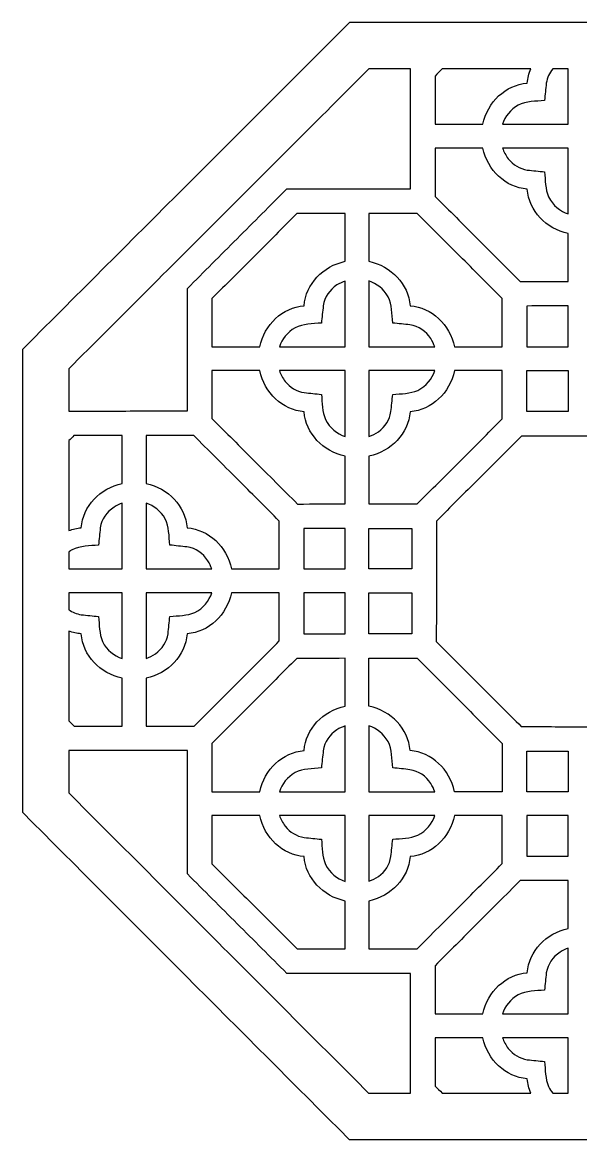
# Model space of a CAD drawing. Header units: centimetres. Extents: x -18.55 to -10.63, y 0.32 to 8.23.
# Drawn here: x -18.55 to -14.59, y 0.32 to 8.23 of the extents above; entities that cross this region are included whole.
import ezdxf

# ---------------------------------------------------------------- set-up
doc = ezdxf.new("R2010")
doc.units = ezdxf.units.CM
doc.header["$MEASUREMENT"] = 0
doc.layers.add('layer 1', color=7, linetype='Continuous')

msp = doc.modelspace()

# ---------------------------------------------------------------- linework, layer by layer
at = {"layer": 'layer 1', "color": 250}
msp.add_open_spline([(-12.94952, 8.23055), (-12.17707, 7.45756), (-11.40462, 6.68464), (-10.63223, 5.91165), (-10.63223, 5.91165), (-10.63243, 5.36529), (-10.63261, 4.8189), (-10.63279, 4.27255), (-10.63279, 4.27255), (-10.63299, 3.72614), (-10.6332, 3.1798), (-10.63336, 2.63343), (-10.63336, 2.63343), (-11.40634, 1.86099), (-12.17927, 1.08853), (-12.95224, 0.31615), (-12.95224, 0.31615), (-13.49862, 0.31635), (-14.045, 0.31653), (-14.59135, 0.3167), (-14.59135, 0.3167), (-15.13777, 0.31691), (-15.68411, 0.31712), (-16.23046, 0.31727), (-16.23046, 0.31727), (-17.00292, 1.09026), (-17.77537, 1.86319), (-18.54775, 2.63616), (-18.54775, 2.63616), (-18.54756, 3.18253), (-18.54736, 3.72891), (-18.54721, 4.27526), (-18.54721, 4.27526), (-18.54698, 4.82169), (-18.54679, 5.36802), (-18.54664, 5.91437), (-18.54664, 5.91437), (-17.77364, 6.68684), (-17.00072, 7.45929), (-16.22773, 8.23167), (-16.22773, 8.23167), (-15.68137, 8.23147), (-15.13498, 8.23128), (-14.58864, 8.23112), (-14.58864, 8.23112), (-14.04222, 8.23089), (-13.49588, 8.23071), (-12.94952, 8.23055)], degree=3, knots=[0, 0, 0, 0, 0.0769231, 0.0769231, 0.0769231, 0.0769231, 0.1538462, 0.1538462, 0.1538462, 0.1538462, 0.2307692, 0.2307692, 0.2307692, 0.2307692, 0.3076923, 0.3076923, 0.3076923, 0.3076923, 0.3846154, 0.3846154, 0.3846154, 0.3846154, 0.4615385, 0.4615385, 0.4615385, 0.4615385, 0.5384615, 0.5384615, 0.5384615, 0.5384615, 0.6153846, 0.6153846, 0.6153846, 0.6153846, 0.6923077, 0.6923077, 0.6923077, 0.6923077, 0.7692308, 0.7692308, 0.7692308, 0.7692308, 0.8461538, 0.8461538, 0.8461538, 0.8461538, 1, 1, 1, 1], dxfattribs=at)
at = {"layer": 'layer 1', "color": 7}
for points, knots in [([(-18.21742, 5.47809), (-18.21742, 5.578), (-18.21742, 5.67794), (-18.21739, 5.77792), (-18.21739, 5.77792), (-17.86309, 6.13195), (-17.50878, 6.48601), (-17.15444, 6.84014), (-17.15444, 6.84014), (-16.80013, 7.19417), (-16.44579, 7.54824), (-16.09146, 7.90233), (-16.09146, 7.90233), (-15.99314, 7.90228), (-15.89479, 7.90225), (-15.79645, 7.9022), (-15.79645, 7.9022), (-15.79643, 7.74309), (-15.7964, 7.58398), (-15.79637, 7.42486), (-15.79637, 7.42486), (-15.79629, 7.30044), (-15.79623, 7.17596), (-15.79616, 7.05155), (-15.79616, 7.05155), (-15.92249, 7.05151), (-16.04884, 7.05151), (-16.17523, 7.05147), (-16.17523, 7.05147), (-16.34127, 7.05139), (-16.50742, 7.05129), (-16.67351, 7.05117), (-16.67351, 7.05117), (-16.7909, 6.93372), (-16.90831, 6.81626), (-17.02569, 6.69881), (-17.02569, 6.69881), (-17.14315, 6.58133), (-17.26049, 6.46386), (-17.37792, 6.34638), (-17.37792, 6.34638), (-17.37788, 6.18027), (-17.37783, 6.01414), (-17.37778, 5.84802), (-17.37778, 5.84802), (-17.3777, 5.72481), (-17.37761, 5.60165), (-17.37757, 5.47844), (-17.37757, 5.47844), (-17.50357, 5.47839), (-17.62955, 5.47834), (-17.75555, 5.47829), (-17.75555, 5.47829), (-17.90956, 5.47821), (-18.06351, 5.47813), (-18.21742, 5.47809)], [0, 0, 0, 0, 0.0666667, 0.0666667, 0.0666667, 0.0666667, 0.1333333, 0.1333333, 0.1333333, 0.1333333, 0.2, 0.2, 0.2, 0.2, 0.2666667, 0.2666667, 0.2666667, 0.2666667, 0.3333333, 0.3333333, 0.3333333, 0.3333333, 0.4, 0.4, 0.4, 0.4, 0.4666667, 0.4666667, 0.4666667, 0.4666667, 0.5333333, 0.5333333, 0.5333333, 0.5333333, 0.6, 0.6, 0.6, 0.6, 0.6666667, 0.6666667, 0.6666667, 0.6666667, 0.7333333, 0.7333333, 0.7333333, 0.7333333, 0.8, 0.8, 0.8, 0.8, 0.8666667, 0.8666667, 0.8666667, 0.8666667, 1, 1, 1, 1]), ([(-15.57141, 7.90215), (-15.36227, 7.90209), (-15.15309, 7.90196), (-14.94389, 7.90193), (-14.94389, 7.90193), (-14.95732, 7.87021), (-14.96589, 7.8362), (-14.96872, 7.80081), (-14.96872, 7.80081), (-15.12293, 7.78853), (-15.2499, 7.66775), (-15.28362, 7.50946), (-15.28362, 7.50946), (-15.39649, 7.50946), (-15.50938, 7.50946), (-15.6223, 7.50946), (-15.6223, 7.50946), (-15.62233, 7.62331), (-15.62233, 7.73722), (-15.62235, 7.85117), (-15.62235, 7.85117), (-15.60543, 7.86813), (-15.58844, 7.88514), (-15.57141, 7.90215)], [0, 0, 0, 0, 0.1428571, 0.1428571, 0.1428571, 0.1428571, 0.2857143, 0.2857143, 0.2857143, 0.2857143, 0.4285714, 0.4285714, 0.4285714, 0.4285714, 0.5714286, 0.5714286, 0.5714286, 0.5714286, 0.7142857, 0.7142857, 0.7142857, 0.7142857, 1, 1, 1, 1]), ([(-14.78746, 7.90192), (-14.75079, 7.90188), (-14.71408, 7.90187), (-14.67744, 7.90187), (-14.67744, 7.90187), (-14.67744, 7.77104), (-14.67744, 7.6402), (-14.67744, 7.50946), (-14.67744, 7.50946), (-14.83304, 7.50946), (-14.98867, 7.50946), (-15.14434, 7.50946), (-15.14434, 7.50946), (-15.12603, 7.56467), (-15.08874, 7.61355), (-15.03287, 7.64464), (-15.03287, 7.64464), (-14.97449, 7.67348), (-14.91029, 7.67162), (-14.84611, 7.67848), (-14.84611, 7.67848), (-14.8419, 7.71898), (-14.83766, 7.75949), (-14.8334, 7.80002), (-14.8334, 7.80002), (-14.82706, 7.84001), (-14.81128, 7.8735), (-14.78746, 7.90192)], [0, 0, 0, 0, 0.125, 0.125, 0.125, 0.125, 0.25, 0.25, 0.25, 0.25, 0.375, 0.375, 0.375, 0.375, 0.5, 0.5, 0.5, 0.5, 0.625, 0.625, 0.625, 0.625, 0.75, 0.75, 0.75, 0.75, 1, 1, 1, 1]), ([(-15.62224, 7.34121), (-15.50932, 7.34121), (-15.39649, 7.34121), (-15.28359, 7.34121), (-15.28359, 7.34121), (-15.24977, 7.18291), (-15.12289, 7.06211), (-14.96883, 7.04986), (-14.96883, 7.04986), (-14.95655, 6.89566), (-14.83578, 6.76871), (-14.67744, 6.73498), (-14.67744, 6.73498), (-14.67744, 6.62209), (-14.67744, 6.50916), (-14.67744, 6.39633), (-14.67744, 6.39633), (-14.79139, 6.39629), (-14.90525, 6.39624), (-15.01925, 6.3962), (-15.01925, 6.3962), (-15.1197, 6.49661), (-15.22015, 6.59702), (-15.32065, 6.69744), (-15.32065, 6.69744), (-15.42109, 6.79787), (-15.52156, 6.8983), (-15.62203, 6.99874), (-15.62203, 6.99874), (-15.62209, 7.11288), (-15.62218, 7.22703), (-15.62224, 7.34121)], [0, 0, 0, 0, 0.1111111, 0.1111111, 0.1111111, 0.1111111, 0.2222222, 0.2222222, 0.2222222, 0.2222222, 0.3333333, 0.3333333, 0.3333333, 0.3333333, 0.4444444, 0.4444444, 0.4444444, 0.4444444, 0.5555556, 0.5555556, 0.5555556, 0.5555556, 0.6666667, 0.6666667, 0.6666667, 0.6666667, 0.7777778, 0.7777778, 0.7777778, 0.7777778, 1, 1, 1, 1]), ([(-15.14345, 7.34121), (-14.9881, 7.34121), (-14.83277, 7.34121), (-14.67744, 7.34121), (-14.67744, 7.34121), (-14.67744, 7.18555), (-14.67744, 7.02989), (-14.67744, 6.87431), (-14.67744, 6.87431), (-14.73587, 6.89352), (-14.78699, 6.93392), (-14.81716, 6.99466), (-14.81716, 6.99466), (-14.84134, 7.05033), (-14.84007, 7.11278), (-14.84633, 7.17236), (-14.84633, 7.17236), (-14.8869, 7.17661), (-14.92746, 7.18086), (-14.9681, 7.18509), (-14.9681, 7.18509), (-15.02471, 7.19417), (-15.06706, 7.22134), (-15.10349, 7.26522), (-15.10349, 7.26522), (-15.12121, 7.28868), (-15.13444, 7.31443), (-15.14345, 7.34121)], [0, 0, 0, 0, 0.125, 0.125, 0.125, 0.125, 0.25, 0.25, 0.25, 0.25, 0.375, 0.375, 0.375, 0.375, 0.5, 0.5, 0.5, 0.5, 0.625, 0.625, 0.625, 0.625, 0.75, 0.75, 0.75, 0.75, 1, 1, 1, 1]), ([(-16.25884, 6.87735), (-16.25884, 6.76446), (-16.25884, 6.6516), (-16.25884, 6.53878), (-16.25884, 6.53878), (-16.41718, 6.50503), (-16.53789, 6.37803), (-16.5501, 6.22395), (-16.5501, 6.22395), (-16.70435, 6.21166), (-16.8313, 6.0909), (-16.86504, 5.93258), (-16.86504, 5.93258), (-16.97796, 5.93258), (-17.09081, 5.93258), (-17.20372, 5.93258), (-17.20372, 5.93258), (-17.20377, 6.04648), (-17.20379, 6.16037), (-17.20383, 6.27432), (-17.20383, 6.27432), (-17.10341, 6.37479), (-17.00298, 6.47527), (-16.90254, 6.57573), (-16.90254, 6.57573), (-16.80213, 6.67619), (-16.70178, 6.77667), (-16.60137, 6.87716), (-16.60137, 6.87716), (-16.48717, 6.87721), (-16.37305, 6.87729), (-16.25884, 6.87735)], [0, 0, 0, 0, 0.1111111, 0.1111111, 0.1111111, 0.1111111, 0.2222222, 0.2222222, 0.2222222, 0.2222222, 0.3333333, 0.3333333, 0.3333333, 0.3333333, 0.4444444, 0.4444444, 0.4444444, 0.4444444, 0.5555556, 0.5555556, 0.5555556, 0.5555556, 0.6666667, 0.6666667, 0.6666667, 0.6666667, 0.7777778, 0.7777778, 0.7777778, 0.7777778, 1, 1, 1, 1]), ([(-15.14588, 5.93258), (-15.19063, 5.93258), (-15.23535, 5.93258), (-15.28013, 5.93258), (-15.28013, 5.93258), (-15.34824, 5.93258), (-15.41634, 5.93258), (-15.48442, 5.93258), (-15.48442, 5.93258), (-15.51822, 6.09088), (-15.64512, 6.2116), (-15.79923, 6.22382), (-15.79923, 6.22382), (-15.81155, 6.37803), (-15.93234, 6.50504), (-16.09066, 6.53878), (-16.09066, 6.53878), (-16.09066, 6.6516), (-16.09066, 6.7645), (-16.09066, 6.87739), (-16.09066, 6.87739), (-15.97668, 6.87742), (-15.86279, 6.87745), (-15.7489, 6.87749), (-15.7489, 6.87749), (-15.6484, 6.77713), (-15.54793, 6.6767), (-15.44744, 6.57627), (-15.44744, 6.57627), (-15.34696, 6.47585), (-15.24649, 6.37542), (-15.14602, 6.275), (-15.14602, 6.275), (-15.14594, 6.16088), (-15.14589, 6.04669), (-15.14588, 5.93258)], [0, 0, 0, 0, 0.1, 0.1, 0.1, 0.1, 0.2, 0.2, 0.2, 0.2, 0.3, 0.3, 0.3, 0.3, 0.4, 0.4, 0.4, 0.4, 0.5, 0.5, 0.5, 0.5, 0.6, 0.6, 0.6, 0.6, 0.7, 0.7, 0.7, 0.7, 0.8, 0.8, 0.8, 0.8, 1, 1, 1, 1]), ([(-16.25884, 6.3986), (-16.25884, 6.24329), (-16.25884, 6.0879), (-16.25884, 5.93258), (-16.25884, 5.93258), (-16.4145, 5.93258), (-16.57012, 5.93258), (-16.72574, 5.93258), (-16.72574, 5.93258), (-16.70745, 5.98778), (-16.67018, 6.0367), (-16.61426, 6.06779), (-16.61426, 6.06779), (-16.55589, 6.09662), (-16.49178, 6.09478), (-16.42752, 6.10161), (-16.42752, 6.10161), (-16.4233, 6.14213), (-16.41909, 6.18265), (-16.41486, 6.2232), (-16.41486, 6.2232), (-16.40469, 6.28721), (-16.37026, 6.33472), (-16.31733, 6.37114), (-16.31733, 6.37114), (-16.29869, 6.38272), (-16.27909, 6.3919), (-16.25884, 6.3986)], [0, 0, 0, 0, 0.125, 0.125, 0.125, 0.125, 0.25, 0.25, 0.25, 0.25, 0.375, 0.375, 0.375, 0.375, 0.5, 0.5, 0.5, 0.5, 0.625, 0.625, 0.625, 0.625, 0.75, 0.75, 0.75, 0.75, 1, 1, 1, 1]), ([(-15.62466, 5.93258), (-15.77997, 5.93258), (-15.93526, 5.93258), (-16.09066, 5.93258), (-16.09066, 5.93258), (-16.09066, 6.08816), (-16.09066, 6.24378), (-16.09066, 6.39943), (-16.09066, 6.39943), (-16.03532, 6.38115), (-15.98653, 6.34377), (-15.95535, 6.28796), (-15.95535, 6.28796), (-15.92659, 6.22961), (-15.92844, 6.16564), (-15.92155, 6.10145), (-15.92155, 6.10145), (-15.88106, 6.09714), (-15.8406, 6.09278), (-15.8001, 6.0885), (-15.8001, 6.0885), (-15.73603, 6.07833), (-15.6885, 6.04399), (-15.65206, 5.99098), (-15.65206, 5.99098), (-15.64045, 5.97238), (-15.63136, 5.95272), (-15.62466, 5.93258)], [0, 0, 0, 0, 0.125, 0.125, 0.125, 0.125, 0.25, 0.25, 0.25, 0.25, 0.375, 0.375, 0.375, 0.375, 0.5, 0.5, 0.5, 0.5, 0.625, 0.625, 0.625, 0.625, 0.75, 0.75, 0.75, 0.75, 1, 1, 1, 1]), ([(-14.97178, 5.93258), (-14.97182, 6.02907), (-14.97183, 6.12561), (-14.9719, 6.22213), (-14.9719, 6.22213), (-14.87375, 6.22218), (-14.77556, 6.22222), (-14.67744, 6.22226), (-14.67744, 6.22226), (-14.67744, 6.12566), (-14.67744, 6.0291), (-14.67744, 5.93258), (-14.67744, 5.93258), (-14.77556, 5.93258), (-14.87363, 5.93258), (-14.97178, 5.93258)], [0, 0, 0, 0, 0.2, 0.2, 0.2, 0.2, 0.4, 0.4, 0.4, 0.4, 0.6, 0.6, 0.6, 0.6, 1, 1, 1, 1]), ([(-16.59774, 4.81941), (-16.70005, 4.9217), (-16.80238, 5.02398), (-16.90473, 5.12625), (-16.90473, 5.12625), (-17.00437, 5.22579), (-17.10391, 5.32528), (-17.20346, 5.42478), (-17.20346, 5.42478), (-17.20349, 5.53796), (-17.20358, 5.65114), (-17.20364, 5.76431), (-17.20364, 5.76431), (-17.09078, 5.76431), (-16.97791, 5.76431), (-16.865, 5.76431), (-16.865, 5.76431), (-16.83123, 5.60603), (-16.70432, 5.48526), (-16.55025, 5.473), (-16.55025, 5.473), (-16.53797, 5.31882), (-16.41721, 5.19187), (-16.25884, 5.15813), (-16.25884, 5.15813), (-16.25884, 5.1208), (-16.25884, 5.08346), (-16.25884, 5.0462), (-16.25884, 5.0462), (-16.25884, 4.97062), (-16.25884, 4.89505), (-16.25884, 4.81945), (-16.25884, 4.81945), (-16.37186, 4.81944), (-16.48479, 4.81941), (-16.59774, 4.81941)], [0, 0, 0, 0, 0.1, 0.1, 0.1, 0.1, 0.2, 0.2, 0.2, 0.2, 0.3, 0.3, 0.3, 0.3, 0.4, 0.4, 0.4, 0.4, 0.5, 0.5, 0.5, 0.5, 0.6, 0.6, 0.6, 0.6, 0.7, 0.7, 0.7, 0.7, 0.8, 0.8, 0.8, 0.8, 1, 1, 1, 1]), ([(-16.72489, 5.76431), (-16.56954, 5.76431), (-16.4142, 5.76431), (-16.25884, 5.76431), (-16.25884, 5.76431), (-16.25884, 5.60872), (-16.25884, 5.45311), (-16.25884, 5.29743), (-16.25884, 5.29743), (-16.31725, 5.31672), (-16.3684, 5.35704), (-16.39863, 5.41785), (-16.39863, 5.41785), (-16.42281, 5.47355), (-16.4215, 5.53594), (-16.42769, 5.59555), (-16.42769, 5.59555), (-16.46832, 5.5998), (-16.50887, 5.60408), (-16.54945, 5.60831), (-16.54945, 5.60831), (-16.60608, 5.61732), (-16.64847, 5.6445), (-16.68488, 5.68842), (-16.68488, 5.68842), (-16.7026, 5.71186), (-16.71587, 5.73754), (-16.72489, 5.76431)], [0, 0, 0, 0, 0.125, 0.125, 0.125, 0.125, 0.25, 0.25, 0.25, 0.25, 0.375, 0.375, 0.375, 0.375, 0.5, 0.5, 0.5, 0.5, 0.625, 0.625, 0.625, 0.625, 0.75, 0.75, 0.75, 0.75, 1, 1, 1, 1]), ([(-16.09066, 4.81954), (-16.09066, 4.8951), (-16.09066, 4.97064), (-16.09066, 5.0462), (-16.09066, 5.0462), (-16.09066, 5.08348), (-16.09066, 5.12081), (-16.09066, 5.15818), (-16.09066, 5.15818), (-15.93238, 5.19198), (-15.81162, 5.31876), (-15.79939, 5.47295), (-15.79939, 5.47295), (-15.64512, 5.4852), (-15.51822, 5.606), (-15.48442, 5.76431), (-15.48442, 5.76431), (-15.41631, 5.76431), (-15.34824, 5.76431), (-15.28013, 5.76431), (-15.28013, 5.76431), (-15.23535, 5.76431), (-15.19059, 5.76431), (-15.14583, 5.76431), (-15.14583, 5.76431), (-15.14573, 5.65041), (-15.14569, 5.53651), (-15.14568, 5.42253), (-15.14568, 5.42253), (-15.24612, 5.32207), (-15.34652, 5.2216), (-15.44693, 5.12114), (-15.44693, 5.12114), (-15.54736, 5.02068), (-15.64775, 4.92022), (-15.74818, 4.81974), (-15.74818, 4.81974), (-15.86234, 4.81967), (-15.97649, 4.8196), (-16.09066, 4.81954)], [0, 0, 0, 0, 0.0909091, 0.0909091, 0.0909091, 0.0909091, 0.1818182, 0.1818182, 0.1818182, 0.1818182, 0.2727273, 0.2727273, 0.2727273, 0.2727273, 0.3636364, 0.3636364, 0.3636364, 0.3636364, 0.4545455, 0.4545455, 0.4545455, 0.4545455, 0.5454545, 0.5454545, 0.5454545, 0.5454545, 0.6363636, 0.6363636, 0.6363636, 0.6363636, 0.7272727, 0.7272727, 0.7272727, 0.7272727, 0.8181818, 0.8181818, 0.8181818, 0.8181818, 1, 1, 1, 1]), ([(-16.09066, 5.29832), (-16.09066, 5.45371), (-16.09066, 5.60899), (-16.09066, 5.76431), (-16.09066, 5.76431), (-15.93504, 5.76431), (-15.77939, 5.76431), (-15.62378, 5.76431), (-15.62378, 5.76431), (-15.64305, 5.70584), (-15.68344, 5.65473), (-15.74411, 5.62461), (-15.74411, 5.62461), (-15.79989, 5.60042), (-15.86217, 5.6017), (-15.92179, 5.59544), (-15.92179, 5.59544), (-15.92608, 5.5549), (-15.93036, 5.51439), (-15.93463, 5.47381), (-15.93463, 5.47381), (-15.94428, 5.41342), (-15.97478, 5.36839), (-16.02328, 5.33182), (-16.02328, 5.33182), (-16.04438, 5.31734), (-16.06712, 5.3062), (-16.09066, 5.29832)], [0, 0, 0, 0, 0.125, 0.125, 0.125, 0.125, 0.25, 0.25, 0.25, 0.25, 0.375, 0.375, 0.375, 0.375, 0.5, 0.5, 0.5, 0.5, 0.625, 0.625, 0.625, 0.625, 0.75, 0.75, 0.75, 0.75, 1, 1, 1, 1]), ([(-14.9716, 5.47389), (-14.87357, 5.47385), (-14.77552, 5.47385), (-14.67744, 5.47383), (-14.67744, 5.47383), (-14.67744, 5.57064), (-14.67744, 5.66748), (-14.67744, 5.76431), (-14.67744, 5.76431), (-14.77552, 5.76431), (-14.87363, 5.76431), (-14.97174, 5.76431), (-14.97174, 5.76431), (-14.9717, 5.66751), (-14.9716, 5.57068), (-14.9716, 5.47389)], [0, 0, 0, 0, 0.2, 0.2, 0.2, 0.2, 0.4, 0.4, 0.4, 0.4, 0.6, 0.6, 0.6, 0.6, 1, 1, 1, 1]), ([(-18.21778, 4.6315), (-18.21771, 4.84375), (-18.21764, 5.05593), (-18.21757, 5.26812), (-18.21757, 5.26812), (-18.2056, 5.28006), (-18.19366, 5.29204), (-18.1817, 5.304), (-18.1817, 5.304), (-18.06756, 5.30405), (-17.9534, 5.30411), (-17.83923, 5.30416), (-17.83923, 5.30416), (-17.83923, 5.19135), (-17.83923, 5.0785), (-17.83923, 4.96561), (-17.83923, 4.96561), (-17.99755, 4.93184), (-18.11823, 4.80488), (-18.13051, 4.65083), (-18.13051, 4.65083), (-18.16082, 4.64839), (-18.19005, 4.64177), (-18.21778, 4.6315)], [0, 0, 0, 0, 0.1428571, 0.1428571, 0.1428571, 0.1428571, 0.2857143, 0.2857143, 0.2857143, 0.2857143, 0.4285714, 0.4285714, 0.4285714, 0.4285714, 0.5714286, 0.5714286, 0.5714286, 0.5714286, 0.7142857, 0.7142857, 0.7142857, 0.7142857, 1, 1, 1, 1]), ([(-17.33217, 5.30436), (-17.22978, 5.20208), (-17.12746, 5.09978), (-17.02511, 4.99748), (-17.02511, 4.99748), (-16.92555, 4.89798), (-16.826, 4.79848), (-16.7264, 4.69894), (-16.7264, 4.69894), (-16.72633, 4.58577), (-16.72626, 4.47257), (-16.72621, 4.35939), (-16.72621, 4.35939), (-16.77132, 4.35939), (-16.81644, 4.35939), (-16.86155, 4.35939), (-16.86155, 4.35939), (-16.9293, 4.35939), (-16.99708, 4.35939), (-17.06484, 4.35939), (-17.06484, 4.35939), (-17.09857, 4.51771), (-17.2255, 4.63842), (-17.37962, 4.65066), (-17.37962, 4.65066), (-17.3919, 4.80488), (-17.5127, 4.93186), (-17.671, 4.96561), (-17.671, 4.96561), (-17.671, 5.07851), (-17.671, 5.19139), (-17.671, 5.30426), (-17.671, 5.30426), (-17.55807, 5.3043), (-17.44512, 5.30433), (-17.33217, 5.30436)], [0, 0, 0, 0, 0.1, 0.1, 0.1, 0.1, 0.2, 0.2, 0.2, 0.2, 0.3, 0.3, 0.3, 0.3, 0.4, 0.4, 0.4, 0.4, 0.5, 0.5, 0.5, 0.5, 0.6, 0.6, 0.6, 0.6, 0.7, 0.7, 0.7, 0.7, 0.8, 0.8, 0.8, 0.8, 1, 1, 1, 1]), ([(-14.15746, 5.29949), (-14.05707, 5.19904), (-13.95666, 5.09856), (-13.85621, 4.99808), (-13.85621, 4.99808), (-13.75581, 4.89761), (-13.65539, 4.79711), (-13.555, 4.69662), (-13.555, 4.69662), (-13.55503, 4.55459), (-13.55506, 4.41247), (-13.55507, 4.27036), (-13.55507, 4.27036), (-13.55521, 4.12969), (-13.55524, 3.98892), (-13.55531, 3.84824), (-13.55531, 3.84824), (-13.65544, 3.74817), (-13.75551, 3.64818), (-13.85563, 3.54813), (-13.85563, 3.54813), (-13.95779, 3.44595), (-14.05998, 3.34384), (-14.1622, 3.24167), (-14.1622, 3.24167), (-14.30293, 3.24173), (-14.4437, 3.24179), (-14.58444, 3.24186), (-14.58444, 3.24186), (-14.72647, 3.24192), (-14.86857, 3.24197), (-15.01059, 3.24201), (-15.01059, 3.24201), (-15.11102, 3.34248), (-15.21143, 3.44299), (-15.31187, 3.54347), (-15.31187, 3.54347), (-15.41229, 3.64393), (-15.51271, 3.74439), (-15.61314, 3.84486), (-15.61314, 3.84486), (-15.61309, 3.98698), (-15.61304, 4.12907), (-15.61297, 4.2711), (-15.61297, 4.2711), (-15.6129, 4.4132), (-15.61282, 4.55525), (-15.61279, 4.69735), (-15.61279, 4.69735), (-15.51233, 4.79775), (-15.41186, 4.89815), (-15.31138, 4.99858), (-15.31138, 4.99858), (-15.21086, 5.09899), (-15.11038, 5.19938), (-15.00992, 5.29981), (-15.00992, 5.29981), (-14.86783, 5.29977), (-14.72581, 5.29975), (-14.58368, 5.29972), (-14.58368, 5.29972), (-14.44158, 5.29959), (-14.29952, 5.29953), (-14.15746, 5.29949)], [0, 0, 0, 0, 0.0588235, 0.0588235, 0.0588235, 0.0588235, 0.1176471, 0.1176471, 0.1176471, 0.1176471, 0.1764706, 0.1764706, 0.1764706, 0.1764706, 0.2352941, 0.2352941, 0.2352941, 0.2352941, 0.2941176, 0.2941176, 0.2941176, 0.2941176, 0.3529412, 0.3529412, 0.3529412, 0.3529412, 0.4117647, 0.4117647, 0.4117647, 0.4117647, 0.4705882, 0.4705882, 0.4705882, 0.4705882, 0.5294118, 0.5294118, 0.5294118, 0.5294118, 0.5882353, 0.5882353, 0.5882353, 0.5882353, 0.6470588, 0.6470588, 0.6470588, 0.6470588, 0.7058824, 0.7058824, 0.7058824, 0.7058824, 0.7647059, 0.7647059, 0.7647059, 0.7647059, 0.8235294, 0.8235294, 0.8235294, 0.8235294, 0.8823529, 0.8823529, 0.8823529, 0.8823529, 1, 1, 1, 1]), ([(-18.21787, 4.35939), (-18.21787, 4.3996), (-18.21784, 4.43981), (-18.21784, 4.48001), (-18.21784, 4.48001), (-18.21049, 4.48525), (-18.20278, 4.49014), (-18.19464, 4.49467), (-18.19464, 4.49467), (-18.13628, 4.52344), (-18.07212, 4.52159), (-18.00789, 4.52849), (-18.00789, 4.52849), (-18.00367, 4.56902), (-17.99945, 4.60949), (-17.99522, 4.65001), (-17.99522, 4.65001), (-17.98505, 4.71411), (-17.95062, 4.7616), (-17.8977, 4.79797), (-17.8977, 4.79797), (-17.87913, 4.80956), (-17.85944, 4.8188), (-17.83923, 4.82551), (-17.83923, 4.82551), (-17.83923, 4.67012), (-17.83923, 4.51477), (-17.83923, 4.35939), (-17.83923, 4.35939), (-17.96542, 4.35939), (-18.09165, 4.35939), (-18.21787, 4.35939)], [0, 0, 0, 0, 0.1111111, 0.1111111, 0.1111111, 0.1111111, 0.2222222, 0.2222222, 0.2222222, 0.2222222, 0.3333333, 0.3333333, 0.3333333, 0.3333333, 0.4444444, 0.4444444, 0.4444444, 0.4444444, 0.5555556, 0.5555556, 0.5555556, 0.5555556, 0.6666667, 0.6666667, 0.6666667, 0.6666667, 0.7777778, 0.7777778, 0.7777778, 0.7777778, 1, 1, 1, 1]), ([(-17.20501, 4.35939), (-17.36034, 4.35939), (-17.51569, 4.35939), (-17.671, 4.35939), (-17.671, 4.35939), (-17.671, 4.51505), (-17.671, 4.67066), (-17.671, 4.82627), (-17.671, 4.82627), (-17.61568, 4.80796), (-17.56685, 4.77058), (-17.53577, 4.71479), (-17.53577, 4.71479), (-17.50695, 4.65643), (-17.50878, 4.59244), (-17.50194, 4.52825), (-17.50194, 4.52825), (-17.46148, 4.52399), (-17.42098, 4.51968), (-17.38054, 4.51538), (-17.38054, 4.51538), (-17.31641, 4.50513), (-17.26888, 4.47083), (-17.23242, 4.41775), (-17.23242, 4.41775), (-17.22082, 4.39922), (-17.21172, 4.37962), (-17.20501, 4.35939)], [0, 0, 0, 0, 0.125, 0.125, 0.125, 0.125, 0.25, 0.25, 0.25, 0.25, 0.375, 0.375, 0.375, 0.375, 0.5, 0.5, 0.5, 0.5, 0.625, 0.625, 0.625, 0.625, 0.75, 0.75, 0.75, 0.75, 1, 1, 1, 1]), ([(-16.55214, 4.35939), (-16.55219, 4.4547), (-16.55223, 4.55002), (-16.55228, 4.64531), (-16.55228, 4.64531), (-16.45448, 4.64534), (-16.35667, 4.64536), (-16.25884, 4.64538), (-16.25884, 4.64538), (-16.25884, 4.55008), (-16.25884, 4.45476), (-16.25884, 4.35939), (-16.25884, 4.35939), (-16.35666, 4.35939), (-16.4544, 4.35939), (-16.55214, 4.35939)], [0, 0, 0, 0, 0.2, 0.2, 0.2, 0.2, 0.4, 0.4, 0.4, 0.4, 0.6, 0.6, 0.6, 0.6, 1, 1, 1, 1]), ([(-15.787, 4.35939), (-15.78693, 4.4548), (-15.78692, 4.5502), (-15.78689, 4.64564), (-15.78689, 4.64564), (-15.88811, 4.64559), (-15.9894, 4.6455), (-16.09066, 4.64545), (-16.09066, 4.64545), (-16.09066, 4.55012), (-16.09066, 4.45479), (-16.09066, 4.35939), (-16.09066, 4.35939), (-15.9894, 4.35939), (-15.88824, 4.35939), (-15.787, 4.35939)], [0, 0, 0, 0, 0.2, 0.2, 0.2, 0.2, 0.4, 0.4, 0.4, 0.4, 0.6, 0.6, 0.6, 0.6, 1, 1, 1, 1]), ([(-18.21801, 4.07056), (-18.21796, 4.1108), (-18.21795, 4.15101), (-18.21795, 4.1912), (-18.21795, 4.1912), (-18.09167, 4.1912), (-17.96542, 4.1912), (-17.83923, 4.1912), (-17.83923, 4.1912), (-17.83923, 4.03554), (-17.83923, 3.87993), (-17.83923, 3.72432), (-17.83923, 3.72432), (-17.89763, 3.74355), (-17.94878, 3.78391), (-17.97899, 3.84466), (-17.97899, 3.84466), (-18.00315, 3.90035), (-18.00186, 3.96274), (-18.00804, 4.02239), (-18.00804, 4.02239), (-18.0487, 4.02664), (-18.08923, 4.0309), (-18.12989, 4.03514), (-18.12989, 4.03514), (-18.16378, 4.04055), (-18.19248, 4.05245), (-18.21801, 4.07056)], [0, 0, 0, 0, 0.125, 0.125, 0.125, 0.125, 0.25, 0.25, 0.25, 0.25, 0.375, 0.375, 0.375, 0.375, 0.5, 0.5, 0.5, 0.5, 0.625, 0.625, 0.625, 0.625, 0.75, 0.75, 0.75, 0.75, 1, 1, 1, 1]), ([(-17.671, 3.24644), (-17.671, 3.35926), (-17.671, 3.47211), (-17.671, 3.58499), (-17.671, 3.58499), (-17.5127, 3.6188), (-17.39194, 3.74562), (-17.37972, 3.89976), (-17.37972, 3.89976), (-17.2255, 3.91205), (-17.09856, 4.03291), (-17.06481, 4.19122), (-17.06481, 4.19122), (-16.99708, 4.19122), (-16.9293, 4.19122), (-16.86155, 4.19122), (-16.86155, 4.19122), (-16.8164, 4.19122), (-16.77128, 4.19122), (-16.72618, 4.19122), (-16.72618, 4.19122), (-16.72616, 4.07723), (-16.72614, 3.96336), (-16.72603, 3.84943), (-16.72603, 3.84943), (-16.82644, 3.74895), (-16.92687, 3.64845), (-17.02729, 3.54796), (-17.02729, 3.54796), (-17.12772, 3.44749), (-17.22815, 3.34702), (-17.32856, 3.24656), (-17.32856, 3.24656), (-17.44268, 3.24652), (-17.55686, 3.24645), (-17.671, 3.24644)], [0, 0, 0, 0, 0.1, 0.1, 0.1, 0.1, 0.2, 0.2, 0.2, 0.2, 0.3, 0.3, 0.3, 0.3, 0.4, 0.4, 0.4, 0.4, 0.5, 0.5, 0.5, 0.5, 0.6, 0.6, 0.6, 0.6, 0.7, 0.7, 0.7, 0.7, 0.8, 0.8, 0.8, 0.8, 1, 1, 1, 1]), ([(-17.671, 3.72521), (-17.671, 3.88053), (-17.671, 4.03582), (-17.671, 4.19122), (-17.671, 4.19122), (-17.51541, 4.19122), (-17.35981, 4.19122), (-17.20417, 4.19122), (-17.20417, 4.19122), (-17.22348, 4.13274), (-17.2638, 4.08159), (-17.32455, 4.05148), (-17.32455, 4.05148), (-17.38026, 4.02724), (-17.44252, 4.02852), (-17.50214, 4.02235), (-17.50214, 4.02235), (-17.50641, 3.98179), (-17.5107, 3.94118), (-17.51505, 3.90065), (-17.51505, 3.90065), (-17.52465, 3.84029), (-17.55516, 3.79528), (-17.60365, 3.7587), (-17.60365, 3.7587), (-17.62474, 3.74415), (-17.64751, 3.73303), (-17.671, 3.72521)], [0, 0, 0, 0, 0.125, 0.125, 0.125, 0.125, 0.25, 0.25, 0.25, 0.25, 0.375, 0.375, 0.375, 0.375, 0.5, 0.5, 0.5, 0.5, 0.625, 0.625, 0.625, 0.625, 0.75, 0.75, 0.75, 0.75, 1, 1, 1, 1]), ([(-16.25884, 3.90009), (-16.35653, 3.90006), (-16.45426, 3.90003), (-16.55198, 3.89999), (-16.55198, 3.89999), (-16.55205, 3.99703), (-16.55206, 4.09413), (-16.55206, 4.19122), (-16.55206, 4.19122), (-16.45436, 4.19122), (-16.35663, 4.19122), (-16.25884, 4.19122), (-16.25884, 4.19122), (-16.25884, 4.09419), (-16.25884, 3.99713), (-16.25884, 3.90009)], [0, 0, 0, 0, 0.2, 0.2, 0.2, 0.2, 0.4, 0.4, 0.4, 0.4, 0.6, 0.6, 0.6, 0.6, 1, 1, 1, 1]), ([(-15.78721, 3.90027), (-15.78716, 3.99726), (-15.78711, 4.09422), (-15.78708, 4.1912), (-15.78708, 4.1912), (-15.88829, 4.1912), (-15.98943, 4.1912), (-16.09066, 4.1912), (-16.09066, 4.1912), (-16.09066, 4.09419), (-16.09066, 3.99718), (-16.09066, 3.90022), (-16.09066, 3.90022), (-15.98944, 3.90024), (-15.88835, 3.90026), (-15.78721, 3.90027)], [0, 0, 0, 0, 0.2, 0.2, 0.2, 0.2, 0.4, 0.4, 0.4, 0.4, 0.6, 0.6, 0.6, 0.6, 1, 1, 1, 1]), ([(-18.21823, 3.28341), (-18.21818, 3.49537), (-18.21807, 3.70726), (-18.21802, 3.91921), (-18.21802, 3.91921), (-18.1903, 3.9089), (-18.16098, 3.90225), (-18.13062, 3.89983), (-18.13062, 3.89983), (-18.11837, 3.74566), (-17.99759, 3.61876), (-17.83923, 3.58497), (-17.83923, 3.58497), (-17.83923, 3.47209), (-17.83923, 3.3592), (-17.83923, 3.2463), (-17.83923, 3.2463), (-17.95316, 3.24627), (-18.06705, 3.24625), (-18.18104, 3.24623), (-18.18104, 3.24623), (-18.1934, 3.25861), (-18.20584, 3.27104), (-18.21823, 3.28341)], [0, 0, 0, 0, 0.1428571, 0.1428571, 0.1428571, 0.1428571, 0.2857143, 0.2857143, 0.2857143, 0.2857143, 0.4285714, 0.4285714, 0.4285714, 0.4285714, 0.5714286, 0.5714286, 0.5714286, 0.5714286, 0.7142857, 0.7142857, 0.7142857, 0.7142857, 1, 1, 1, 1]), ([(-16.25884, 3.72606), (-16.25884, 3.70824), (-16.25884, 3.69041), (-16.25884, 3.67259), (-16.25884, 3.67259), (-16.25884, 3.57757), (-16.25884, 3.48249), (-16.25884, 3.38747), (-16.25884, 3.38747), (-16.41718, 3.35368), (-16.53789, 3.22676), (-16.5501, 3.0727), (-16.5501, 3.0727), (-16.70435, 3.06039), (-16.8313, 2.93961), (-16.86504, 2.78129), (-16.86504, 2.78129), (-16.97796, 2.78129), (-17.09081, 2.78129), (-17.20372, 2.78129), (-17.20372, 2.78129), (-17.20377, 2.8952), (-17.20379, 3.0091), (-17.20383, 3.12301), (-17.20383, 3.12301), (-17.10341, 3.22351), (-17.00298, 3.324), (-16.90254, 3.42448), (-16.90254, 3.42448), (-16.80213, 3.52493), (-16.70178, 3.62542), (-16.60137, 3.7259), (-16.60137, 3.7259), (-16.48717, 3.72594), (-16.37305, 3.72596), (-16.25884, 3.72606)], [0, 0, 0, 0, 0.1, 0.1, 0.1, 0.1, 0.2, 0.2, 0.2, 0.2, 0.3, 0.3, 0.3, 0.3, 0.4, 0.4, 0.4, 0.4, 0.5, 0.5, 0.5, 0.5, 0.6, 0.6, 0.6, 0.6, 0.7, 0.7, 0.7, 0.7, 0.8, 0.8, 0.8, 0.8, 1, 1, 1, 1]), ([(-15.28013, 2.78129), (-15.28013, 2.78132), (-15.28013, 2.78132), (-15.28013, 2.78132), (-15.28013, 2.78132), (-15.23535, 2.78132), (-15.19063, 2.78132), (-15.14588, 2.78132), (-15.14588, 2.78132), (-15.14589, 2.89545), (-15.14594, 3.00961), (-15.14602, 3.12375), (-15.14602, 3.12375), (-15.24649, 3.22416), (-15.34696, 3.32457), (-15.44744, 3.42497), (-15.44744, 3.42497), (-15.54793, 3.52538), (-15.6484, 3.62579), (-15.7489, 3.7262), (-15.7489, 3.7262), (-15.86279, 3.72619), (-15.97668, 3.72614), (-16.09066, 3.72614), (-16.09066, 3.72614), (-16.09066, 3.70826), (-16.09066, 3.69045), (-16.09066, 3.67259), (-16.09066, 3.67259), (-16.09066, 3.57757), (-16.09066, 3.48249), (-16.09066, 3.38747), (-16.09066, 3.38747), (-15.93234, 3.35369), (-15.81155, 3.22676), (-15.79923, 3.07254), (-15.79923, 3.07254), (-15.64512, 3.06027), (-15.51822, 2.93961), (-15.48442, 2.78129), (-15.48442, 2.78129), (-15.41634, 2.78129), (-15.34824, 2.78129), (-15.28013, 2.78129)], [0, 0, 0, 0, 0.0833333, 0.0833333, 0.0833333, 0.0833333, 0.1666667, 0.1666667, 0.1666667, 0.1666667, 0.25, 0.25, 0.25, 0.25, 0.3333333, 0.3333333, 0.3333333, 0.3333333, 0.4166667, 0.4166667, 0.4166667, 0.4166667, 0.5, 0.5, 0.5, 0.5, 0.5833333, 0.5833333, 0.5833333, 0.5833333, 0.6666667, 0.6666667, 0.6666667, 0.6666667, 0.75, 0.75, 0.75, 0.75, 0.8333333, 0.8333333, 0.8333333, 0.8333333, 1, 1, 1, 1]), ([(-16.25884, 3.24735), (-16.25884, 3.09199), (-16.25884, 2.93663), (-16.25884, 2.78129), (-16.25884, 2.78129), (-16.4145, 2.78129), (-16.57012, 2.78129), (-16.72574, 2.78129), (-16.72574, 2.78129), (-16.70745, 2.83652), (-16.67018, 2.88544), (-16.61426, 2.91652), (-16.61426, 2.91652), (-16.55589, 2.94534), (-16.49178, 2.94348), (-16.42752, 2.95034), (-16.42752, 2.95034), (-16.4233, 2.99083), (-16.41909, 3.03136), (-16.41486, 3.07188), (-16.41486, 3.07188), (-16.40469, 3.13595), (-16.37026, 3.18347), (-16.31733, 3.21983), (-16.31733, 3.21983), (-16.29869, 3.23148), (-16.27909, 3.24066), (-16.25884, 3.24735)], [0, 0, 0, 0, 0.125, 0.125, 0.125, 0.125, 0.25, 0.25, 0.25, 0.25, 0.375, 0.375, 0.375, 0.375, 0.5, 0.5, 0.5, 0.5, 0.625, 0.625, 0.625, 0.625, 0.75, 0.75, 0.75, 0.75, 1, 1, 1, 1]), ([(-15.62466, 2.78129), (-15.77997, 2.78129), (-15.93526, 2.78129), (-16.09066, 2.78129), (-16.09066, 2.78129), (-16.09066, 2.93693), (-16.09066, 3.0925), (-16.09066, 3.24811), (-16.09066, 3.24811), (-16.03532, 3.22983), (-15.98653, 3.19248), (-15.95535, 3.13667), (-15.95535, 3.13667), (-15.92659, 3.07828), (-15.92844, 3.01432), (-15.92155, 2.95011), (-15.92155, 2.95011), (-15.88106, 2.94581), (-15.8406, 2.94152), (-15.8001, 2.93723), (-15.8001, 2.93723), (-15.73603, 2.92702), (-15.6885, 2.89271), (-15.65206, 2.83963), (-15.65206, 2.83963), (-15.64045, 2.82106), (-15.63136, 2.80147), (-15.62466, 2.78129)], [0, 0, 0, 0, 0.125, 0.125, 0.125, 0.125, 0.25, 0.25, 0.25, 0.25, 0.375, 0.375, 0.375, 0.375, 0.5, 0.5, 0.5, 0.5, 0.625, 0.625, 0.625, 0.625, 0.75, 0.75, 0.75, 0.75, 1, 1, 1, 1]), ([(-15.79609, 0.64647), (-15.89538, 0.64649), (-15.9947, 0.64649), (-16.09401, 0.64651), (-16.09401, 0.64651), (-16.44804, 1.00082), (-16.8021, 1.35513), (-17.15622, 1.70945), (-17.15622, 1.70945), (-17.51026, 2.06377), (-17.86432, 2.4181), (-18.21842, 2.77245), (-18.21842, 2.77245), (-18.21837, 2.87235), (-18.21834, 2.97225), (-18.21829, 3.07213), (-18.21829, 3.07213), (-18.06375, 3.07214), (-17.90924, 3.07219), (-17.75469, 3.07229), (-17.75469, 3.07229), (-17.62904, 3.07234), (-17.50351, 3.07238), (-17.37791, 3.07245), (-17.37791, 3.07245), (-17.37784, 2.94723), (-17.37781, 2.82195), (-17.37778, 2.69673), (-17.37778, 2.69673), (-17.37766, 2.53059), (-17.37758, 2.3645), (-17.37754, 2.19841), (-17.37754, 2.19841), (-17.26006, 2.08102), (-17.14257, 1.9636), (-17.02511, 1.84615), (-17.02511, 1.84615), (-16.90763, 1.72883), (-16.79015, 1.61138), (-16.67268, 1.49396), (-16.67268, 1.49396), (-16.50656, 1.49402), (-16.34043, 1.4941), (-16.17432, 1.49415), (-16.17432, 1.49415), (-16.04839, 1.49422), (-15.92242, 1.49426), (-15.79645, 1.49429), (-15.79645, 1.49429), (-15.79642, 1.37031), (-15.7964, 1.24628), (-15.79637, 1.12228), (-15.79637, 1.12228), (-15.79627, 0.96365), (-15.79617, 0.80505), (-15.79609, 0.64647)], [0, 0, 0, 0, 0.0666667, 0.0666667, 0.0666667, 0.0666667, 0.1333333, 0.1333333, 0.1333333, 0.1333333, 0.2, 0.2, 0.2, 0.2, 0.2666667, 0.2666667, 0.2666667, 0.2666667, 0.3333333, 0.3333333, 0.3333333, 0.3333333, 0.4, 0.4, 0.4, 0.4, 0.4666667, 0.4666667, 0.4666667, 0.4666667, 0.5333333, 0.5333333, 0.5333333, 0.5333333, 0.6, 0.6, 0.6, 0.6, 0.6666667, 0.6666667, 0.6666667, 0.6666667, 0.7333333, 0.7333333, 0.7333333, 0.7333333, 0.8, 0.8, 0.8, 0.8, 0.8666667, 0.8666667, 0.8666667, 0.8666667, 1, 1, 1, 1]), ([(-14.67744, 3.0678), (-14.77556, 3.06782), (-14.87375, 3.06788), (-14.9719, 3.0679), (-14.9719, 3.0679), (-14.97183, 2.97235), (-14.97182, 2.87686), (-14.97178, 2.78132), (-14.97178, 2.78132), (-14.87363, 2.78132), (-14.77556, 2.78132), (-14.67744, 2.78132), (-14.67744, 2.78132), (-14.67744, 2.87677), (-14.67744, 2.97229), (-14.67744, 3.0678)], [0, 0, 0, 0, 0.2, 0.2, 0.2, 0.2, 0.4, 0.4, 0.4, 0.4, 0.6, 0.6, 0.6, 0.6, 1, 1, 1, 1]), ([(-17.20364, 2.61307), (-17.09078, 2.61307), (-16.97791, 2.61307), (-16.865, 2.61307), (-16.865, 2.61307), (-16.83123, 2.45478), (-16.70432, 2.33397), (-16.55025, 2.32173), (-16.55025, 2.32173), (-16.53797, 2.16754), (-16.41721, 2.04058), (-16.25884, 2.00684), (-16.25884, 2.00684), (-16.25884, 1.89396), (-16.25884, 1.78105), (-16.25884, 1.66821), (-16.25884, 1.66821), (-16.37279, 1.66816), (-16.48672, 1.66811), (-16.6006, 1.66807), (-16.6006, 1.66807), (-16.70109, 1.76847), (-16.80163, 1.86889), (-16.9021, 1.9693), (-16.9021, 1.9693), (-17.00254, 2.06976), (-17.10301, 2.17017), (-17.20346, 2.27061), (-17.20346, 2.27061), (-17.20349, 2.38473), (-17.20358, 2.49891), (-17.20364, 2.61307)], [0, 0, 0, 0, 0.1111111, 0.1111111, 0.1111111, 0.1111111, 0.2222222, 0.2222222, 0.2222222, 0.2222222, 0.3333333, 0.3333333, 0.3333333, 0.3333333, 0.4444444, 0.4444444, 0.4444444, 0.4444444, 0.5555556, 0.5555556, 0.5555556, 0.5555556, 0.6666667, 0.6666667, 0.6666667, 0.6666667, 0.7777778, 0.7777778, 0.7777778, 0.7777778, 1, 1, 1, 1]), ([(-16.72489, 2.61307), (-16.56954, 2.61307), (-16.4142, 2.61307), (-16.25884, 2.61307), (-16.25884, 2.61307), (-16.25884, 2.45745), (-16.25884, 2.30178), (-16.25884, 2.14618), (-16.25884, 2.14618), (-16.31725, 2.16538), (-16.3684, 2.20579), (-16.39863, 2.26654), (-16.39863, 2.26654), (-16.42281, 2.3222), (-16.4215, 2.38462), (-16.42769, 2.44422), (-16.42769, 2.44422), (-16.46832, 2.44849), (-16.50887, 2.45273), (-16.54945, 2.45697), (-16.54945, 2.45697), (-16.60608, 2.46604), (-16.64847, 2.49322), (-16.68488, 2.53709), (-16.68488, 2.53709), (-16.7026, 2.56054), (-16.71587, 2.5863), (-16.72489, 2.61307)], [0, 0, 0, 0, 0.125, 0.125, 0.125, 0.125, 0.25, 0.25, 0.25, 0.25, 0.375, 0.375, 0.375, 0.375, 0.5, 0.5, 0.5, 0.5, 0.625, 0.625, 0.625, 0.625, 0.75, 0.75, 0.75, 0.75, 1, 1, 1, 1]), ([(-16.09066, 1.66829), (-16.09066, 1.78117), (-16.09066, 1.89399), (-16.09066, 2.00687), (-16.09066, 2.00687), (-15.93238, 2.04064), (-15.81162, 2.16751), (-15.79939, 2.32161), (-15.79939, 2.32161), (-15.64512, 2.33392), (-15.51822, 2.45474), (-15.48442, 2.61307), (-15.48442, 2.61307), (-15.37154, 2.61307), (-15.25868, 2.61307), (-15.14583, 2.61307), (-15.14583, 2.61307), (-15.14573, 2.49932), (-15.14569, 2.38555), (-15.14568, 2.27183), (-15.14568, 2.27183), (-15.24522, 2.17225), (-15.34474, 2.07262), (-15.44429, 1.97305), (-15.44429, 1.97305), (-15.5458, 1.87152), (-15.64726, 1.76998), (-15.74871, 1.66841), (-15.74871, 1.66841), (-15.8627, 1.66838), (-15.97664, 1.66833), (-16.09066, 1.66829)], [0, 0, 0, 0, 0.1111111, 0.1111111, 0.1111111, 0.1111111, 0.2222222, 0.2222222, 0.2222222, 0.2222222, 0.3333333, 0.3333333, 0.3333333, 0.3333333, 0.4444444, 0.4444444, 0.4444444, 0.4444444, 0.5555556, 0.5555556, 0.5555556, 0.5555556, 0.6666667, 0.6666667, 0.6666667, 0.6666667, 0.7777778, 0.7777778, 0.7777778, 0.7777778, 1, 1, 1, 1]), ([(-16.09066, 2.14707), (-16.09066, 2.30237), (-16.09066, 2.45772), (-16.09066, 2.61307), (-16.09066, 2.61307), (-15.93504, 2.61307), (-15.77939, 2.61307), (-15.62378, 2.61307), (-15.62378, 2.61307), (-15.64305, 2.55463), (-15.68344, 2.50347), (-15.74411, 2.47335), (-15.74411, 2.47335), (-15.79989, 2.4491), (-15.86217, 2.45044), (-15.92179, 2.44418), (-15.92179, 2.44418), (-15.92608, 2.40364), (-15.93036, 2.36308), (-15.93463, 2.32247), (-15.93463, 2.32247), (-15.94428, 2.26213), (-15.97478, 2.21714), (-16.02328, 2.18056), (-16.02328, 2.18056), (-16.04438, 2.16599), (-16.06712, 2.15492), (-16.09066, 2.14707)], [0, 0, 0, 0, 0.125, 0.125, 0.125, 0.125, 0.25, 0.25, 0.25, 0.25, 0.375, 0.375, 0.375, 0.375, 0.5, 0.5, 0.5, 0.5, 0.625, 0.625, 0.625, 0.625, 0.75, 0.75, 0.75, 0.75, 1, 1, 1, 1]), ([(-14.67744, 2.32567), (-14.77552, 2.3256), (-14.87357, 2.32556), (-14.9716, 2.32549), (-14.9716, 2.32549), (-14.9716, 2.42139), (-14.9717, 2.51722), (-14.97174, 2.61307), (-14.97174, 2.61307), (-14.87363, 2.61307), (-14.77552, 2.61307), (-14.67744, 2.61307), (-14.67744, 2.61307), (-14.67744, 2.51727), (-14.67744, 2.42145), (-14.67744, 2.32567)], [0, 0, 0, 0, 0.2, 0.2, 0.2, 0.2, 0.4, 0.4, 0.4, 0.4, 0.6, 0.6, 0.6, 0.6, 1, 1, 1, 1]), ([(-15.62235, 1.54804), (-15.52284, 1.64763), (-15.42328, 1.74719), (-15.32378, 1.84676), (-15.32378, 1.84676), (-15.22233, 1.94835), (-15.12083, 2.04987), (-15.01931, 2.15139), (-15.01931, 2.15139), (-14.9054, 2.15144), (-14.79139, 2.1515), (-14.67744, 2.15158), (-14.67744, 2.15158), (-14.67744, 2.0387), (-14.67744, 1.92588), (-14.67744, 1.813), (-14.67744, 1.813), (-14.83577, 1.77919), (-14.95651, 1.65228), (-14.96872, 1.49821), (-14.96872, 1.49821), (-15.12293, 1.48592), (-15.2499, 1.36515), (-15.28362, 1.20682), (-15.28362, 1.20682), (-15.39649, 1.20682), (-15.50938, 1.20682), (-15.6223, 1.20682), (-15.6223, 1.20682), (-15.62233, 1.32054), (-15.62233, 1.43427), (-15.62235, 1.54804)], [0, 0, 0, 0, 0.1111111, 0.1111111, 0.1111111, 0.1111111, 0.2222222, 0.2222222, 0.2222222, 0.2222222, 0.3333333, 0.3333333, 0.3333333, 0.3333333, 0.4444444, 0.4444444, 0.4444444, 0.4444444, 0.5555556, 0.5555556, 0.5555556, 0.5555556, 0.6666667, 0.6666667, 0.6666667, 0.6666667, 0.7777778, 0.7777778, 0.7777778, 0.7777778, 1, 1, 1, 1]), ([(-14.67744, 1.67287), (-14.67744, 1.51755), (-14.67744, 1.36217), (-14.67744, 1.20682), (-14.67744, 1.20682), (-14.83304, 1.20682), (-14.98867, 1.20682), (-15.14434, 1.20682), (-15.14434, 1.20682), (-15.12603, 1.26202), (-15.08874, 1.31095), (-15.03287, 1.34208), (-15.03287, 1.34208), (-14.97449, 1.3709), (-14.91029, 1.36903), (-14.84611, 1.37588), (-14.84611, 1.37588), (-14.8419, 1.41638), (-14.83766, 1.45689), (-14.8334, 1.49742), (-14.8334, 1.49742), (-14.82324, 1.56147), (-14.78885, 1.60896), (-14.73592, 1.64541), (-14.73592, 1.64541), (-14.71732, 1.65701), (-14.69762, 1.66615), (-14.67744, 1.67287)], [0, 0, 0, 0, 0.125, 0.125, 0.125, 0.125, 0.25, 0.25, 0.25, 0.25, 0.375, 0.375, 0.375, 0.375, 0.5, 0.5, 0.5, 0.5, 0.625, 0.625, 0.625, 0.625, 0.75, 0.75, 0.75, 0.75, 1, 1, 1, 1]), ([(-14.94403, 0.64613), (-15.15345, 0.64621), (-15.36287, 0.64627), (-15.57226, 0.64634), (-15.57226, 0.64634), (-15.58885, 0.66294), (-15.60545, 0.67951), (-15.62203, 0.69614), (-15.62203, 0.69614), (-15.62209, 0.81025), (-15.62218, 0.92444), (-15.62224, 1.03856), (-15.62224, 1.03856), (-15.50932, 1.03856), (-15.39649, 1.03856), (-15.28359, 1.03856), (-15.28359, 1.03856), (-15.24977, 0.88029), (-15.12289, 0.75952), (-14.96883, 0.74725), (-14.96883, 0.74725), (-14.96604, 0.71181), (-14.95745, 0.67788), (-14.94403, 0.64613)], [0, 0, 0, 0, 0.1428571, 0.1428571, 0.1428571, 0.1428571, 0.2857143, 0.2857143, 0.2857143, 0.2857143, 0.4285714, 0.4285714, 0.4285714, 0.4285714, 0.5714286, 0.5714286, 0.5714286, 0.5714286, 0.7142857, 0.7142857, 0.7142857, 0.7142857, 1, 1, 1, 1]), ([(-14.67744, 0.646), (-14.71408, 0.64603), (-14.75071, 0.64606), (-14.78731, 0.64606), (-14.78731, 0.64606), (-14.7987, 0.65984), (-14.80874, 0.67513), (-14.81716, 0.6921), (-14.81716, 0.6921), (-14.84134, 0.74778), (-14.84007, 0.81022), (-14.84633, 0.86973), (-14.84633, 0.86973), (-14.8869, 0.87399), (-14.92746, 0.87826), (-14.9681, 0.88249), (-14.9681, 0.88249), (-15.02471, 0.89156), (-15.06706, 0.91875), (-15.10349, 0.96266), (-15.10349, 0.96266), (-15.12121, 0.98608), (-15.13444, 1.01179), (-15.14345, 1.03856), (-15.14345, 1.03856), (-14.9881, 1.03856), (-14.83277, 1.03856), (-14.67744, 1.03856), (-14.67744, 1.03856), (-14.67744, 0.90771), (-14.67744, 0.77686), (-14.67744, 0.646)], [0, 0, 0, 0, 0.1111111, 0.1111111, 0.1111111, 0.1111111, 0.2222222, 0.2222222, 0.2222222, 0.2222222, 0.3333333, 0.3333333, 0.3333333, 0.3333333, 0.4444444, 0.4444444, 0.4444444, 0.4444444, 0.5555556, 0.5555556, 0.5555556, 0.5555556, 0.6666667, 0.6666667, 0.6666667, 0.6666667, 0.7777778, 0.7777778, 0.7777778, 0.7777778, 1, 1, 1, 1])]:
    msp.add_open_spline(points, degree=3, knots=knots, dxfattribs=at)

doc.saveas('drawing.dxf')
